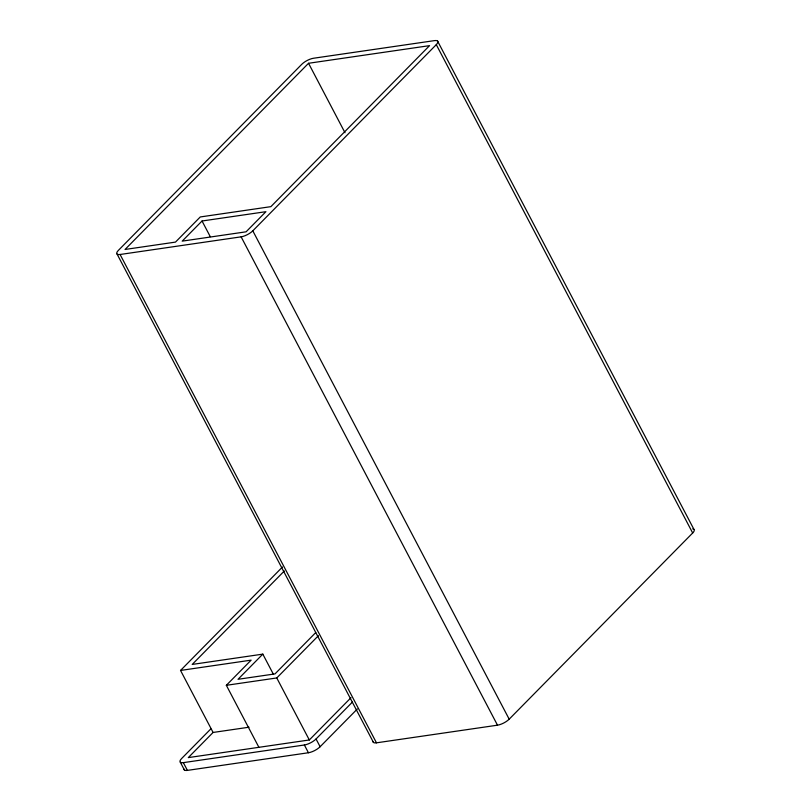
<?xml version="1.0" encoding="UTF-8"?>
<svg xmlns="http://www.w3.org/2000/svg" width="811" height="811" viewBox="0 0 811 811"><rect width="100%" height="100%" fill="white"/><g stroke="black" fill="none" stroke-linecap="round" stroke-linejoin="round"><path stroke-width="1.22" d="M308.545 63.278L125.046 249.464L175.48 242.104L200.276 216.953L270.874 206.653L429.566 45.639L308.545 63.278L344.999 132.73M202.04 220.997L182.201 241.131L246.078 231.814L265.917 211.691L202.04 220.997L210.272 236.68M120.089 254.492L241.12 236.842A9.296 3.122 -27.7 0 0 252.799 230.831L436.288 44.656A9.296 3.122 -27.7 0 0 434.524 40.611L313.502 58.25A9.296 3.122 -27.7 0 0 301.814 64.262L118.325 250.437A9.296 3.122 -27.7 0 0 120.089 254.492L376.476 742.825L497.498 725.186A9.296 3.122 -27.7 0 0 509.186 719.175L692.675 532.999A9.296 3.122 -27.7 0 0 692.746 528.884M249.018 727.214L213.09 732.455L180.539 670.444L282.492 566.99M284.326 570.985L192.217 664.432L262.815 654.132L273.287 674.063M258.902 747.316L226.34 685.305L251.136 660.144L180.539 670.444M262.815 654.132L238.018 679.294L275 673.9L315.743 632.57M210.83 728.907L181.573 758.589A9.296 3.122 -27.7 0 0 183.337 762.644L187.412 770.389L308.433 752.75A9.296 3.122 -27.7 0 0 320.122 746.738L357.347 708.966M213.09 732.455L188.294 757.606L309.326 739.967L350.991 697.693M226.34 685.305L276.764 677.955L318.429 635.682M183.337 762.644L304.368 744.995A9.296 3.122 -27.7 0 0 316.047 738.983L352.39 702.113M437.534 40.996L693.912 529.33M436.288 44.656L692.675 532.999M252.799 230.831L509.186 719.175M241.12 236.842L497.498 725.186M117.088 254.107L373.465 742.44M316.047 738.983L320.122 746.738M276.764 677.955L309.326 739.967M304.368 744.995L308.433 752.75M180.336 762.259L184.401 770.004M187.412 770.389A9.296 3.122 -27.7 0 1 184.016 769.112M376.476 742.825A9.296 3.122 -27.7 0 1 373.08 741.548"/></g></svg>
